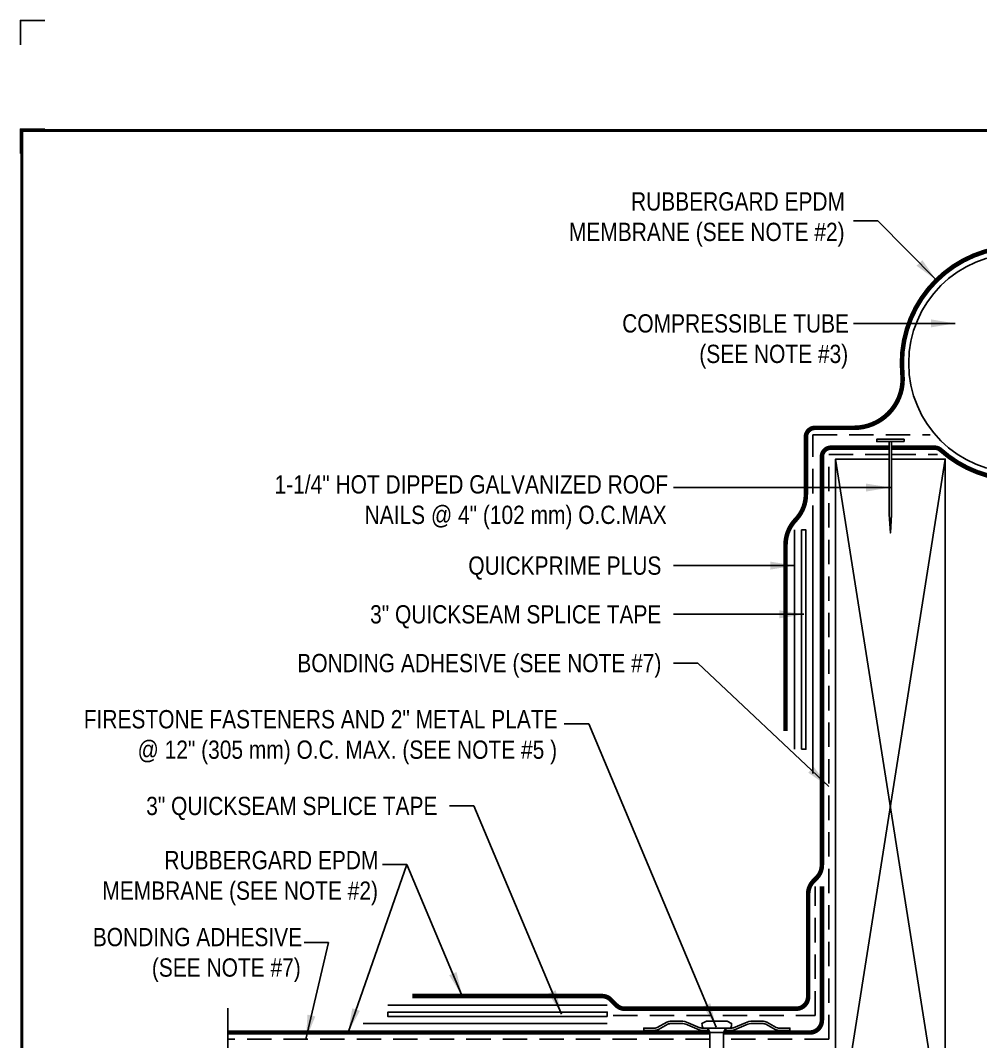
# Model space of a CAD drawing. Header units: inches. Extents: x 255.4 to 275.5, y -19.3 to -2.6.
# Drawn here: x 255.45 to 265.3, y -13.05 to -2.57 of the extents above; entities that cross this region are included whole.
import ezdxf
from ezdxf.enums import TextEntityAlignment as Align

# ---------------------------------------------------------------- set-up
doc = ezdxf.new("R2010")
doc.units = ezdxf.units.IN
doc.header["$MEASUREMENT"] = 0
doc.linetypes.add('HIDDEN', pattern=[0.375, 0.25, -0.125])
doc.layers.get('0').update_dxf_attribs({"linetype": 'CONTINUOUS'})
doc.layers.get('DEFPOINTS').update_dxf_attribs({"linetype": 'CONTINUOUS'})
for name, color, linetype in [('FSBP-ACCESSORY-FIRESTONE', 7, 'CONTINUOUS'), ('FSBP-ACCESSORY-OTHER', 7, 'CONTINUOUS'), ('FSBP-ADHESIVE', 1, 'HIDDEN'), ('FSBP-ANNO-NOTE', 7, 'CONTINUOUS'), ('FSBP-INSULATION', 7, 'CONTINUOUS'), ('FSBP-MEMBRANE', 7, 'CONTINUOUS'), ('FSBP-TTLB-BORDER', 7, 'CONTINUOUS'), ('FSBP-TTLB-TEXT', 7, 'CONTINUOUS'), ('FSBP-WOOD', 7, 'CONTINUOUS')]:
    doc.layers.add(name, color=color, linetype=linetype)
doc.styles.add('FSBP_ARIAL', font='arial.ttf')
doc.styles.add('FSBP_ARIAL_BOLD', font='')
doc.styles.add('FSBP_ARIAL_NAR', font='ARIALN.TTF')
doc.styles.get('FSBP_ARIAL_BOLD').set_extended_font_data('Arial Black')
doc.linetypes.add('ZIGZAG', pattern='A,0.0001,-0.2,[131,ltypeshp.shx,S=0.2,R=0,X=-0.2,Y=0],-0.4,[131,ltypeshp.shx,S=0.2,R=180,X=0.2,Y=0],-0.2', length=0.8001)
doc.dimstyles.new('FSBP-LEADER', dxfattribs={"dimtxt": 0.1875, "dimasz": 0.25, "dimexe": 0.0625, "dimexo": 0.125, "dimgap": 0.125, "dimtad": 0, "dimtih": 1, "dimtoh": 1, "dimdec": 4, "dimzin": 0, "dimdsep": 46, "dimlunit": 4, "dimtxsty": 'FSBP_ARIAL_NAR', "dimcen": 0.09375, "dimclrd": 256, "dimclre": 256, "dimclrt": 256, "dimadec": 0, "dimazin": 0, "dimtfac": 1, "dimtdec": 4, "dimtofl": 0, "dimtmove": 0, "dimatfit": 3, "dimfxl": 1, "dimtolj": 1, "dimtzin": 0, "dimlwd": -1, "dimlwe": -1, "dimarcsym": 0})

# ---------------------------------------------------------------- blocks, each defined once
blk = doc.blocks.new('TTLB-EPDM_2')
at = {"layer": 'DEFPOINTS', "linetype": 'Continuous', "ltscale": 1.75}
blk.add_lwpolyline([(-0.015625, 13.88083333333333), (-0.015625, 14.13083333333333), (0.234375, 14.13083333333333)], dxfattribs=at)
at = {"layer": 'DEFPOINTS', "color": 1}
blk.add_lwpolyline([(0.234375, 13.015625), (-0.015625, 13.015625), (-0.015625, 12.765625)], dxfattribs=at)
at = {"layer": 'FSBP-TTLB-BORDER', "const_width": 0.03125}
blk.add_lwpolyline([(20, 0), (20, 13), (0, 13), (0, 0)], dxfattribs=at)
at = {"layer": 'FSBP-TTLB-TEXT'}
for tag, height, style, p in [('MAXIMUM_WARRANTY', 0.1875, 'FSBP_ARIAL_BOLD', (18.03987100774941, 0.2240244307510579)), ('ACCPT_SYSTEMS', 0.21875, 'FSBP_ARIAL', (12.49438170418193, -1.23218745252656))]:
    blk.add_attdef(tag, text='', height=height, dxfattribs=dict(at, style=style)).set_placement(p, align=Align.MIDDLE_LEFT)
for tag, height, style, p in [('DETAIL_DESCP_LINE_1', 0.21875, 'FSBP_ARIAL_BOLD', (10.33118450231211, -0.2831249841755152)), ('DETAIL_DESCP_LINE_2', 0.21875, 'FSBP_ARIAL_BOLD', (10.33118450231211, -0.6812499208775904)), ('ISSUE_REV_DATE', 0.21875, 'FSBP_ARIAL', (16.84069633627263, -0.7282559425942452)), ('DETAIL_NUMBER', 0.4375, 'FSBP_ARIAL', (18.91941590748775, -0.8931630692489421))]:
    blk.add_attdef(tag, text='', height=height, dxfattribs=dict(at, style=style)).set_placement(p, align=Align.MIDDLE_CENTER)
blk = doc.blocks.new('FSBP_HOT-DIPPED-NAIL')
at = {"layer": 'FSBP-ACCESSORY-OTHER'}
blk.add_lwpolyline([(0, 0.1875), (0, -0.1875), (-0.03125, -0.1875), (-0.03125000000005684, 0.1875)], close=True, dxfattribs=at)
blk.add_lwpolyline([(0, 0.015625), (1, 0.015625), (1.25, 0), (1, -0.015625), (0, -0.015625)], dxfattribs=at)
blk = doc.blocks.new('FSBP_AP_FASTENER_02')
at = {"layer": 'FSBP-ACCESSORY-FIRESTONE'}
for p, q in [((-0.125, 0), (-0.09375, -0.0625)), ((0.09375, -0.0625), (0.125, 0)), ((-0.09375, -0.0625), (-0.09375, -0.3125)), ((-0.09375, -0.0625), (0.09375, -0.0625)), ((0.09375, -0.0625), (0.09375, -0.3125)), ((-0.09375, -0.3125), (-0.0703125, -0.3325892857142776)), ((-0.0703125, -0.3641565527315151), (-0.0703125, -0.3957238197487527)), ((0.0703125, -0.3440672670172376), (0.0703125, -0.3756345340344751)), ((0.0703125, -0.4072018010517695), (0.0703125, -0.4387690680690071)), ((-0.0703125, -0.4272910867660471), (-0.0703125, -0.4588583537832847)), ((-0.0703125, -0.4904256208005222), (-0.0703125, -0.5219928878178166)), ((-0.0703125, -0.5535601548350542), (-0.0703125, -0.5851274218523486)), ((0.0703125, -0.4703363350862446), (0.0703125, -0.501903602103539)), ((0.0703125, -0.5334708691207766), (0.0703125, -0.5650381361380141)), ((-0.0703125, -0.6166946888695861), (-0.0703125, -0.6482619558868237)), ((-0.0703125, -0.6798292229041181), (-0.0703125, -0.7113964899213556)), ((0.0703125, -0.5966054031553085), (0.0703125, -0.6281726701725461)), ((0.0703125, -0.6597399371897836), (0.0703125, -0.691307204207078)), ((-0.0703125, -0.7429637569385932), (-0.0703125, -0.7745310239558876)), ((-0.0703125, -0.8060982909731251), (-0.0703125, -0.8376655579903627)), ((0.0703125, -0.7228744712243156), (0.0703125, -0.7544417382415531)), ((0.0703125, -0.7860090052588475), (0.0703125, -0.8175762722760851)), ((-0.0703125, -0.8692328250076571), (-0.0703125, -0.9008000920248946)), ((-0.0703125, -0.9323673590421322), (-0.0703125, -0.9639346260594266)), ((0.0703125, -0.8491435392933226), (0.0703125, -0.880710806310617)), ((0.0703125, -0.9122780733278546), (0.0703125, -0.943845340345149)), ((0.0703125, -0.9754126073623866), (0.0703125, -1.006979874379624)), ((-0.0703125, -0.9955018930766641), (-0.0703125, -1.027069160093902)), ((-0.0703125, -1.058636427111196), (-0.0703125, -1.090203694128434)), ((0.0703125, -1.038547141396919), (0.0703125, -1.070114408414156)), ((0.0703125, -1.101681675431394), (0.0703125, -1.133248942448688)), ((-0.0703125, -1.121770961145671), (-0.0703125, -1.153338228162966)), ((-0.0703125, -1.184905495180203), (-0.0703125, -1.216472762197441)), ((-0.0703125, -1.248040029214735), (-0.0703125, -1.279607296231973)), ((0.0703125, -1.164816209465926), (0.0703125, -1.196383476483163)), ((0.0703125, -1.227950743500458), (0.0703125, -1.259518010517695)), ((-0.0703125, -1.31117456324921), (-0.0703125, -1.342741830266505)), ((-0.0625, -1.498492581068092), (-0.0625, -1.35740939234654)), ((0, -1.545367581068092), (0.02460623630037162, -1.344965644303613)), ((0.0625, -1.498492581068092), (0.0625, -1.339552249489429)), ((0.0703125, -1.291085277534933), (0.0703125, -1.322652544552227)), ((0, -1.545367581068092), (-0.06250000000002842, -1.498492581068092)), ((0.0625, -1.498492581068092), (0, -1.545367581068092))]:
    blk.add_line(p, q, dxfattribs=at)
blk.add_lwpolyline([(0.1875, 0, 0.1250000000000271), (0.203125, 0.0625), (0.140625, 0.09375), (-0.140625, 0.09375), (-0.203125, 0.0625, 0.1250000000000271), (-0.1875, 0)], format="xyb", close=True, dxfattribs=at)
for points in [[(-0.109375, -0.3539532763657576), (-0.0703125, -0.3325892857142776), (0.0703125, -0.3125), (0.109375, -0.3227032763657576), (0.0703125, -0.3440672670172376), (-0.0703125, -0.3641565527315151)], [(-0.109375, -0.4170878104002895), (-0.0703125, -0.3957238197487527), (0.0703125, -0.3756345340344751), (0.109375, -0.3858378104002895), (0.0703125, -0.4072018010517695), (-0.0703125, -0.4272910867660471)], [(-0.109375, -0.4802223444347646), (-0.0703125, -0.4588583537832847), (0.0703125, -0.4387690680690071), (0.109375, -0.4489723444347646), (0.0703125, -0.4703363350862446), (-0.0703125, -0.4904256208005222)], [(-0.109375, -0.5433568784692966), (-0.0703125, -0.5219928878178166), (0.0703125, -0.501903602103539), (0.109375, -0.5121068784692966), (0.0703125, -0.5334708691207766), (-0.0703125, -0.5535601548350542)], [(-0.109375, -0.6064914125038285), (-0.0703125, -0.5851274218523486), (0.0703125, -0.5650381361380141), (0.109375, -0.5752414125038285), (0.0703125, -0.5966054031553085), (-0.0703125, -0.6166946888695861)], [(-0.109375, -0.6696259465383037), (-0.0703125, -0.6482619558868237), (0.0703125, -0.6281726701725461), (0.109375, -0.6383759465383037), (0.0703125, -0.6597399371897836), (-0.0703125, -0.6798292229041181)], [(-0.109375, -0.7327604805728356), (-0.0703125, -0.7113964899213556), (0.0703125, -0.691307204207078), (0.109375, -0.7015104805728356), (0.0703125, -0.7228744712243156), (-0.0703125, -0.7429637569385932)], [(-0.109375, -0.7958950146073676), (-0.0703125, -0.7745310239558876), (0.0703125, -0.7544417382415531), (0.109375, -0.7646450146073676), (0.0703125, -0.7860090052588475), (-0.0703125, -0.8060982909731251)], [(-0.109375, -0.8590295486418427), (-0.0703125, -0.8376655579903627), (0.0703125, -0.8175762722760851), (0.109375, -0.8277795486418427), (0.0703125, -0.8491435392933226), (-0.0703125, -0.8692328250076571)], [(-0.109375, -0.9221640826763746), (-0.0703125, -0.9008000920248946), (0.0703125, -0.880710806310617), (0.109375, -0.8909140826763746), (0.0703125, -0.9122780733278546), (-0.0703125, -0.9323673590421322)], [(-0.109375, -0.9852986167109066), (-0.0703125, -0.9639346260594266), (0.0703125, -0.943845340345149), (0.109375, -0.9540486167109066), (0.0703125, -0.9754126073623866), (-0.0703125, -0.9955018930766641)], [(-0.109375, -1.048433150745382), (-0.0703125, -1.027069160093902), (0.0703125, -1.006979874379624), (0.109375, -1.017183150745382), (0.0703125, -1.038547141396919), (-0.0703125, -1.058636427111196)], [(-0.109375, -1.111567684779914), (-0.0703125, -1.090203694128434), (0.0703125, -1.070114408414156), (0.109375, -1.080317684779914), (0.0703125, -1.101681675431394), (-0.0703125, -1.121770961145671)], [(-0.109375, -1.174702218814446), (-0.0703125, -1.153338228162966), (0.0703125, -1.133248942448688), (0.109375, -1.143452218814446), (0.0703125, -1.164816209465926), (-0.0703125, -1.184905495180203)], [(-0.109375, -1.237836752848978), (-0.0703125, -1.216472762197441), (0.0703125, -1.196383476483163), (0.109375, -1.206586752848978), (0.0703125, -1.227950743500458), (-0.0703125, -1.248040029214735)], [(-0.099609375, -1.29957619759773), (-0.0703125, -1.279607296231973), (0.0703125, -1.259518010517695), (0.099609375, -1.271116376169175), (0.0703125, -1.291085277534933), (-0.0703125, -1.31117456324921)], [(-0.0849609375, -1.352726280949355), (-0.0703125, -1.342741830266505), (0.0703125, -1.322652544552227), (0.0849609375, -1.328451727377967), (0.0703125, -1.338436178060817), (-0.0703125, -1.358525463775095)]]:
    blk.add_lwpolyline(points, close=True, dxfattribs=at)
blk.add_lwpolyline([(-0.09375, -0.3125), (0.09375, -0.3125)], dxfattribs=at)
blk = doc.blocks.new('FSBP_AP_FASTENER_W_2inPLATE_2')
blk.add_line((-0.125, 0.03125), (0.125, 0.03125))
at = {"layer": 'FSBP-ACCESSORY-FIRESTONE'}
for p, q in [((-0.125, 0), (-0.109375, 0)), ((0.125, 0), (0.109375, 0))]:
    blk.add_line(p, q, dxfattribs=at)
for points in [[(-1, 0), (-0.8440621258972669, 0, 0.125489241710454), (-0.7991697386460146, 0.01144729003925704), (-0.6692681354566616, 0.08230270996074296, -0.1254892417105026), (-0.6243757482053525, 0.09375), (-0.4888144254886129, 0.09375, -0.1015700823222099), (-0.4026445789244235, 0.07606297531646078), (-0.24285132786963, 0.007580153435810644, 0.1015700823222143), (-0.2059213936278184, 0), (-0.125, 0), (-0.125, 0.03125), (-0.2059213936278184, 0.03125, -0.1015700823222341), (-0.230541349789064, 0.03630343562389271), (-0.3903346008438575, 0.1047862575045144, 0.1015700823222067), (-0.4888144254886129, 0.125), (-0.6243757482053525, 0.125, 0.1254892417105185), (-0.6842322645404693, 0.109736946614305), (-0.8141338677297654, 0.0388815266928475, -0.1254892417104541), (-0.8440621258972669, 0.03125), (-1, 0.03125)], [(1, 0), (0.8440621258972669, 0, -0.125489241710454), (0.7991697386460146, 0.01144729003925704), (0.6692681354566616, 0.08230270996074296, 0.1254892417105026), (0.6243757482053525, 0.09375), (0.4888144254886129, 0.09375, 0.1015700823222099), (0.4026445789244235, 0.07606297531646078), (0.24285132786963, 0.007580153435810644, -0.1015700823222143), (0.2059213936278184, 0), (0.125, 0), (0.125, 0.03125), (0.2059213936278184, 0.03125, 0.1015700823222341), (0.230541349789064, 0.03630343562389271), (0.3903346008438575, 0.1047862575045144, -0.1015700823222067), (0.4888144254886129, 0.125), (0.6243757482053525, 0.125, -0.1254892417105185), (0.6842322645404693, 0.109736946614305), (0.8141338677297654, 0.0388815266928475, 0.1254892417104541), (0.8440621258972669, 0.03125), (1, 0.03125)]]:
    blk.add_lwpolyline(points, format="xyb", close=True, dxfattribs=at)
blk.add_blockref('FSBP_AP_FASTENER_02', (0, 0.03125), dxfattribs=at)

msp = doc.modelspace()

# ---------------------------------------------------------------- linework, layer by layer
at = {"layer": 'FSBP-ACCESSORY-OTHER'}
msp.add_circle((265.6867812271611, -6.090099834958167), 1.125, dxfattribs=at)
at = {"layer": 'FSBP-ADHESIVE', "linetype": 'HIDDEN'}
for p, q in [((263.5768962839065, -6.823692936474103), (264.7800861377186, -6.823692936474103)), ((263.5768962839065, -7.800743717724131), (263.5768962839065, -6.823692936474103)), ((263.7409587839065, -13.02730621772416), (263.7409587839065, -7.027306217724131)), ((263.7409587839065, -7.027306217724131), (264.3620525339065, -7.027306217724131)), ((264.3854900339065, -7.027306217724131), (264.8560085269175, -7.027306217724131)), ((263.6003337839065, -12.78276289450405), (263.6003337839065, -11.45793121772415)), ((261.5300212839065, -12.78276289450402), (263.6003337839065, -12.78276289450407)), ((262.5222087839065, -13.02730621772416), (257.5749065128082, -13.02730621772417)), ((263.7409587839065, -13.02730621772413), (262.6628337839065, -13.02730621772416))]:
    msp.add_line(p, q, dxfattribs=at)
at = {"layer": 'FSBP-ADHESIVE', "linetype": 'ZIGZAG', "ltscale": 0.17}
for p, q in [((263.3912712839064, -10.05074371772413), (263.3912712839064, -7.800743717724131)), ((263.5768962839065, -10.30074371772413), (263.5768962839065, -7.800743717724131)), ((261.4675212839065, -12.67761871772417), (259.2175212839065, -12.67761871772417)), ((261.4675212839065, -12.86418121772415), (258.9654685866322, -12.86418121772418))]:
    msp.add_line(p, q, dxfattribs=at)
at = {"layer": 'FSBP-INSULATION', "linetype": 'Continuous'}
msp.add_lwpolyline([(257.5749065128082, -14.19918121772411), (257.5749065128082, -13.73043121772411), (257.703694516845, -13.68355621772411), (257.4461185087712, -13.58980621772411), (257.5749065128082, -13.54293121772411), (257.5749065128082, -12.70793121772416)], dxfattribs=at)
at = {"layer": 'FSBP-MEMBRANE', "const_width": 0.046875}
for points in [[(263.2975212839064, -9.863243717724131), (263.2975212839064, -7.956073803614075, -0.1989123673796571), (263.4073562409616, -7.690908760669103), (263.3967488268515, -7.701516174779172, 0.1989123673796552), (263.5065837839065, -7.436351131834229), (263.5065837839065, -6.847130436474131, -0.4142135623730951), (263.6003337839065, -6.753380436474131), (263.9103893173905, -6.753380436469982), (263.9993500677282, -6.753380436468788, 0.4427574361561473), (264.4970256170486, -6.205223945710557, -0.4427574361608937), (265.6867812271614, -4.894787334991662, -0.4427574361609035)], [(259.4675212839065, -12.58386871772417), (261.4157445886098, -12.58386871772417, -0.1989123673796293), (261.5041329362581, -12.62048037007584), (261.5612252366111, -12.67757267042869, 0.1989123673797007), (261.6496135842594, -12.71418432278035), (263.2528174289316, -12.71418432278035), (263.4050212839065, -12.71418432278035, 0.4142135623730951), (263.5300212839065, -12.58918432278035), (263.5300212839065, -11.5355962606691, -0.1989123673796531), (263.5849387624341, -11.40301373919662), (263.6157288053791, -11.37222369625171, 0.1989123673796531), (263.6706462839065, -11.23964117477924), (263.6706462839065, -7.050743717724131, -0.4142135623730951), (263.7643962839065, -6.956993717724131), (264.0961114623933, -6.956993717722085), (264.3620525339065, -6.956993717720437)], [(266.988072420416, -6.956993717720295), (266.546342428845, -6.956993717717538, 0.1845331909749191), (266.4838288869011, -6.980878708062463, -0.1845331909657033), (265.6867812271614, -7.28541233496351, -0.1845331909657033), (264.8897335674214, -6.980878708062463, 0.1845331909749191), (264.8272200254775, -6.956993717717538), (264.3854900339065, -6.956993717720295)], [(263.6706462839065, -11.45793121772415), (263.6706462839065, -12.83293121772415, -0.4142135623730951), (263.5456462839065, -12.95793121772415), (262.6628337839065, -12.95793121772415)]]:
    msp.add_lwpolyline(points, format="xyb", dxfattribs=at)
at = {"layer": 'FSBP-MEMBRANE'}
for points in [[(263.4615837839064, -10.05074371772413), (263.4615837839064, -7.800743717724131), (263.5065837839065, -7.800743717724131), (263.5065837839065, -10.05074371772413)], [(261.4675212839065, -12.79386871772415), (259.2175212839065, -12.79386871772415), (259.2175212839065, -12.74886871772414), (261.4675212839065, -12.74886871772414)]]:
    msp.add_lwpolyline(points, close=True, dxfattribs=at)
at = {"layer": 'FSBP-MEMBRANE', "const_width": 0.046875}
msp.add_lwpolyline([(262.5222087839065, -12.95793121772415), (257.5749065128082, -12.95793121772416)], dxfattribs=at)
at = {"layer": 'FSBP-WOOD', "linetype": 'Continuous'}
for p, q in [((263.8112712839065, -7.074181217724131), (264.8363535207486, -13.56636871772416)), ((263.9128062348593, -13.55612652835656), (264.9362712839065, -7.074181217724131))]:
    msp.add_line(p, q, dxfattribs=at)
for points in [[(263.8112712839065, -13.69107569066311), (263.8112712839065, -14.19918121772416), (264.9362712839065, -14.19918121772416), (264.9362712839065, -7.074181217724131), (264.3854900339065, -7.074181217724131)], [(264.3620525339065, -7.074181217724131), (263.8112712839065, -7.074181217724131), (263.8112712839065, -13.58228674478515)]]:
    msp.add_lwpolyline(points, dxfattribs=at)

# ---------------------------------------------------------------- block references
at = {"ltscale": 1.75}
msp.add_blockref('TTLB-EPDM_2', (255.4627011304548, -16.70403783689754), dxfattribs=at)
at = {"layer": 'FSBP-ACCESSORY-FIRESTONE', "xscale": 0.75, "yscale": 0.75, "zscale": 0.75}
msp.add_blockref('FSBP_AP_FASTENER_W_2inPLATE_2', (262.5925212839066, -12.93543121772417), dxfattribs=at)
at = {"layer": 'FSBP-ACCESSORY-OTHER', "xscale": 0.75, "yscale": 0.75, "zscale": 0.75, "rotation": 270}
msp.add_blockref('FSBP_HOT-DIPPED-NAIL', (264.3737712839065, -6.894005436474131), dxfattribs=at)

# ---------------------------------------------------------------- texts
at = {"layer": 'FSBP-ANNO-NOTE', "style": 'FSBP_ARIAL_NAR'}
for s, p in [('QUICKPRIME PLUS', (262.0235916959688, -8.16695511594746)), ('3" QUICKSEAM SPLICE TAPE', (262.0235916959688, -8.66695511594746)), ('BONDING ADHESIVE (SEE NOTE #7)', (262.0235916959688, -9.16695511594746)), ('3" QUICKSEAM SPLICE TAPE', (259.7258106347675, -10.63285850868721))]:
    msp.add_text(s, height=0.1875, dxfattribs=at).set_placement(p, align=Align.MIDDLE_RIGHT)
at = {"layer": 'FSBP-ANNO-NOTE', "char_height": 0.1875, "attachment_point": 1, "style": 'FSBP_ARIAL_NAR'}
for s, width, heights, insert in [('\\pi0.87663;RUBBERGARD EPDM\\P\\pi0.24007;MEMBRANE (SEE NOTE #2)', 3.039398817498295, [0.6362648680824348], (260.8355910197315, -4.336498475287954)), ('\\pi0.074156;COMPRESSIBLE TUBE\\P\\pi0.80523; (SEE NOTE #3)', 2.379664415180741, [0.6362648680824348], (261.547900404623, -5.588230642399338)), ('\\pi0.2917;1-1/4" HOT DIPPED GALVANIZED ROOF \\P\\pi1.216;NAILS @ 4" (102 mm) O.C.MAX', 4.298008720616053, [0.5768949455671224], (257.7629321624063, -7.23970672800521)), ('\\pi0.12627;FIRESTONE FASTENERS AND 2" METAL PLATE \\P\\pi0.67816;@ 12" (305 mm) O.C. MAX. (SEE NOTE #5 )', 4.958682425040024, [0.6600709750418898], (255.9709059143421, -9.649366256069555)), ('\\pi0.87663;RUBBERGARD EPDM\\P\\pi0.24007;MEMBRANE (SEE NOTE #2)', 3.039398817498295, [0.6362648680824348], (256.0479355489853, -11.09543934977737)), ('\\pi0.065967;BONDING ADHESIVE\\P\\pi0.61222; (SEE NOTE #7)', 2.186661304466611, [0.6362648680824348], (256.1238437956963, -11.88464594885772))]:
    msp.add_mtext_dynamic_manual_height_columns(s, width=width, gutter_width=5, heights=heights, dxfattribs=dict(at, insert=insert))

# ---------------------------------------------------------------- leaders
at = {"layer": 'FSBP-ANNO-NOTE'}
for points in [[(264.8469833369767, -5.239505057055993), (264.2461515261768, -4.630948633350499), (263.9961515261768, -4.630948633350499)], [(265.0388111374429, -5.681729883350471), (263.9961515261768, -5.681729883350471)], [(264.3731110020829, -7.366173865947459), (262.1485916959688, -7.366173865947459)], [(263.3912712839067, -8.16695511594746), (262.1485916959688, -8.16695511594746)], [(263.4851371119667, -8.66695511594746), (262.1485916959688, -8.66695511594746)], [(263.7409587839065, -10.43418121186492), (262.3985916959688, -9.16695511594746), (262.1485916959688, -9.16695511594746)], [(262.5855127296094, -12.9038653367332), (261.27797220992, -9.791955115947461), (261.02797220992, -9.791955115947461)], [(260.998978417923, -12.77047295527166), (260.1008106347675, -10.63285850868721), (259.8508106347675, -10.63285850868721)], [(258.8085698807367, -12.95793121772415), (259.4131379115726, -11.23252413565533)], [(259.9809363606781, -12.58386871772417), (259.4131379115726, -11.23252413565533), (259.1631379115726, -11.23252413565533)], [(258.3764134996982, -13.02730621772417), (258.6068555674665, -12.03330538565533), (258.3568555674665, -12.03330538565533)]]:
    msp.add_leader(points, dimstyle='FSBP-LEADER', dxfattribs=at)

doc.saveas('drawing.dxf')
